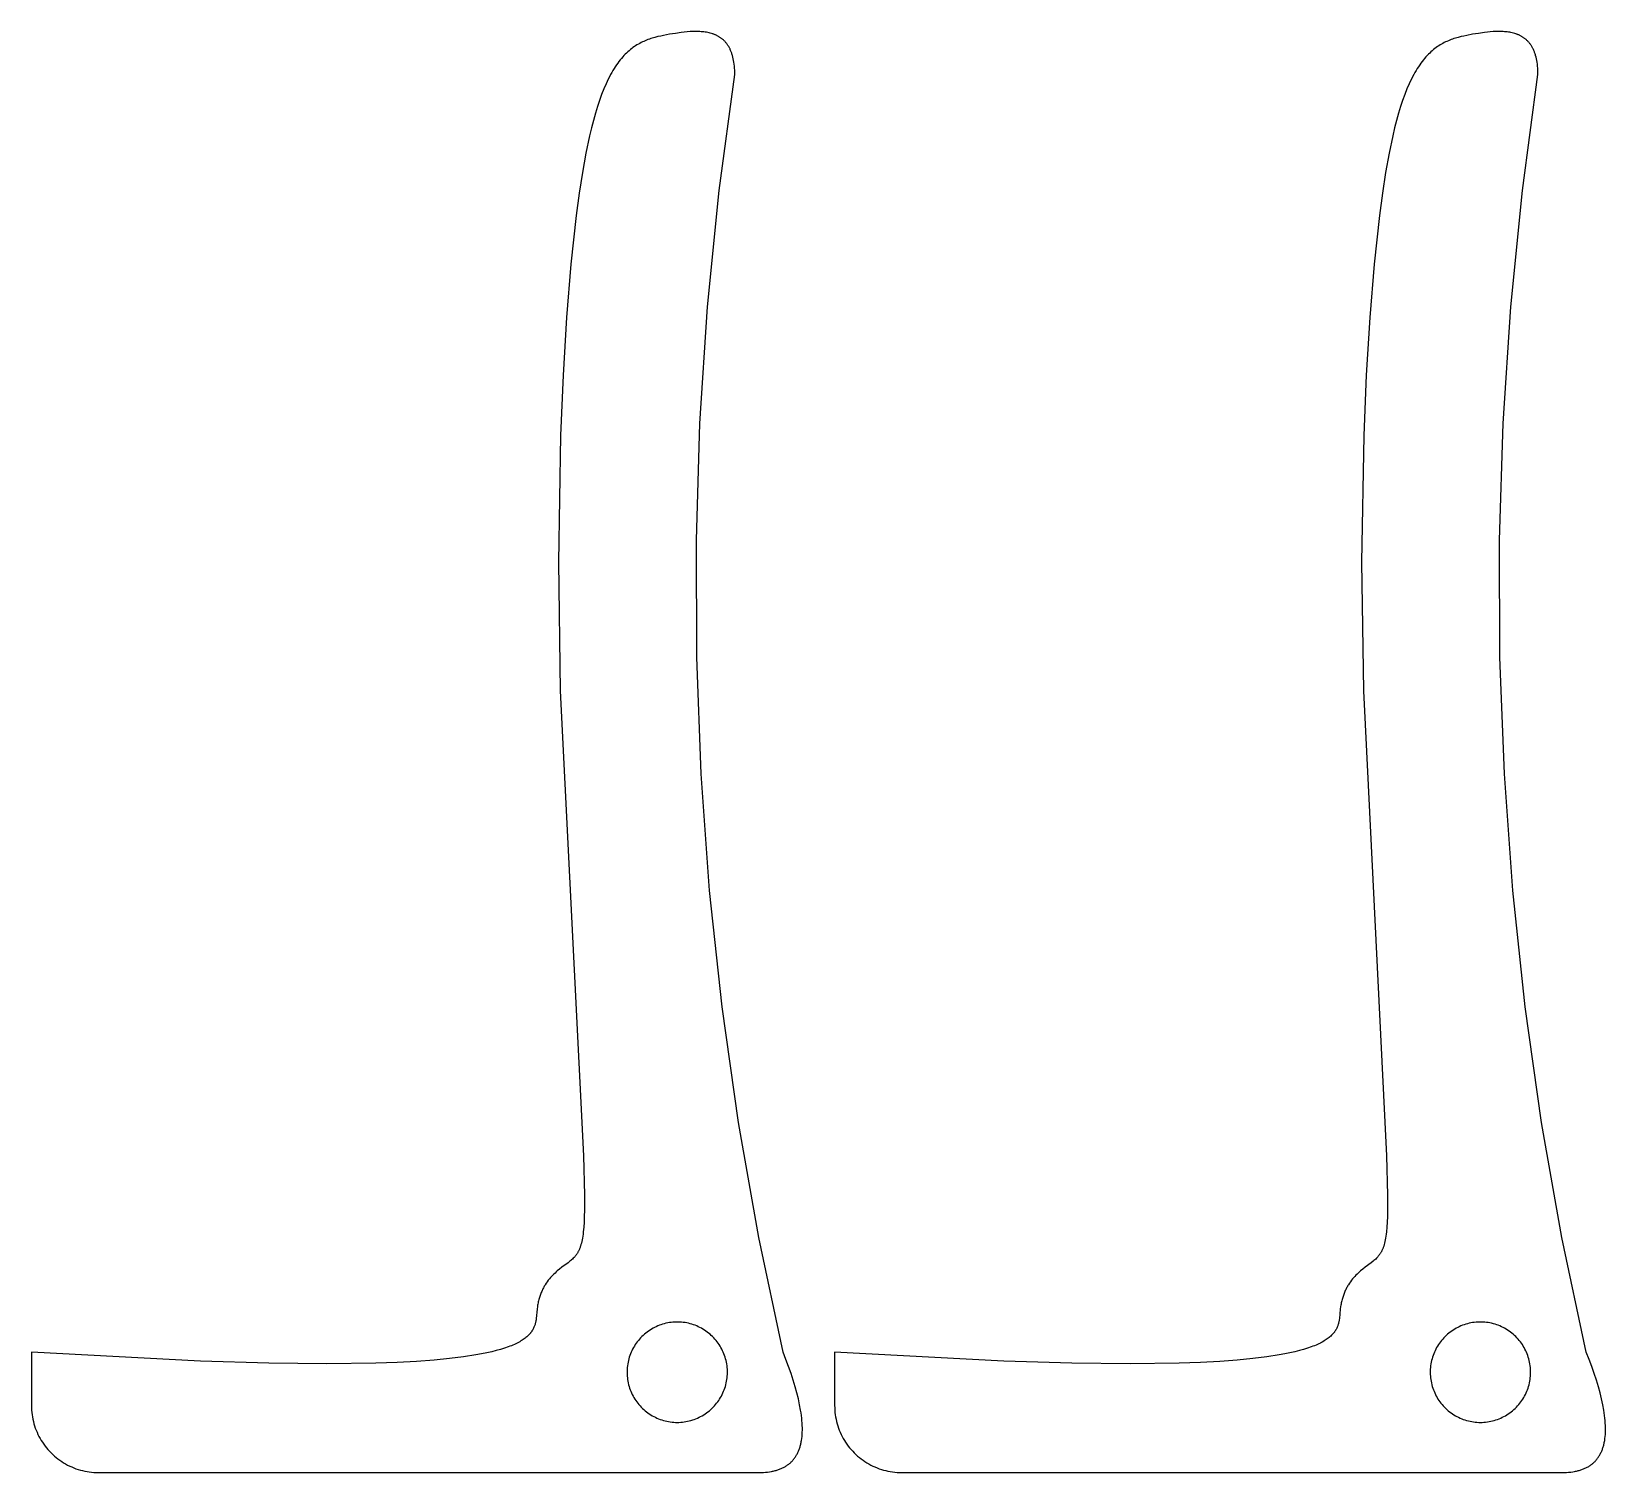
# Model space of a CAD drawing. Header units: millimetres. Extents: x -103 to 223, y -22 to 242.
# Drawn here: x -103.06 to -56.03, y -11.32 to 31.76 of the extents above; entities that cross this region are included whole.
import ezdxf

# ---------------------------------------------------------------- set-up
doc = ezdxf.new("R2010")
doc.units = ezdxf.units.MM
doc.layers.add('Capa 01', color=1, linetype='Continuous', true_color=0xff0000)

msp = doc.modelspace()

# ---------------------------------------------------------------- linework, layer by layer
at = {"layer": 'Capa 01'}
for p, q in [((-84.639, 31.52), (-84.681, 31.504)), ((-84.597, 31.535), (-84.639, 31.52)), ((-84.556, 31.549), (-84.597, 31.535)), ((-84.513, 31.562), (-84.556, 31.549)), ((-84.429, 31.587), (-84.513, 31.562)), ((-84.343, 31.609), (-84.429, 31.587)), ((-84.257, 31.628), (-84.343, 31.609)), ((-84.171, 31.646), (-84.257, 31.628)), ((-83.996, 31.679), (-84.171, 31.646)), ((-83.82, 31.708), (-83.996, 31.679)), ((-83.643, 31.733), (-83.82, 31.708)), ((-83.556, 31.744), (-83.643, 31.733)), ((-83.468, 31.752), (-83.556, 31.744)), ((-83.382, 31.759), (-83.468, 31.752)), ((-83.296, 31.763), (-83.382, 31.759)), ((-83.211, 31.764), (-83.296, 31.763)), ((-83.17, 31.764), (-83.211, 31.764)), ((-83.128, 31.763), (-83.17, 31.764)), ((-83.087, 31.761), (-83.128, 31.763)), ((-83.047, 31.758), (-83.087, 31.761)), ((-83.006, 31.755), (-83.047, 31.758)), ((-82.967, 31.75), (-83.006, 31.755)), ((-82.928, 31.745), (-82.967, 31.75)), ((-82.889, 31.739), (-82.928, 31.745)), ((-82.851, 31.732), (-82.889, 31.739)), ((-82.813, 31.723), (-82.851, 31.732)), ((-82.776, 31.714), (-82.813, 31.723)), ((-82.74, 31.704), (-82.776, 31.714)), ((-82.704, 31.692), (-82.74, 31.704)), ((-82.686, 31.686), (-82.704, 31.692)), ((-82.669, 31.68), (-82.686, 31.686)), ((-82.651, 31.673), (-82.669, 31.68)), ((-82.634, 31.666), (-82.651, 31.673)), ((-82.617, 31.659), (-82.634, 31.666)), ((-82.6, 31.651), (-82.617, 31.659)), ((-82.584, 31.643), (-82.6, 31.651)), ((-82.567, 31.635), (-82.584, 31.643)), ((-82.551, 31.626), (-82.567, 31.635)), ((-82.535, 31.617), (-82.551, 31.626)), ((-82.519, 31.608), (-82.535, 31.617)), ((-82.504, 31.598), (-82.519, 31.608)), ((-82.488, 31.588), (-82.504, 31.598)), ((-82.473, 31.578), (-82.488, 31.588)), ((-82.458, 31.568), (-82.473, 31.578)), ((-82.443, 31.557), (-82.458, 31.568)), ((-82.429, 31.545), (-82.443, 31.557)), ((-82.414, 31.534), (-82.429, 31.545)), ((-82.4, 31.522), (-82.414, 31.534)), ((-82.386, 31.509), (-82.4, 31.522)), ((-60.639, 31.52), (-60.681, 31.504)), ((-60.597, 31.535), (-60.639, 31.52)), ((-60.556, 31.549), (-60.597, 31.535)), ((-60.513, 31.562), (-60.556, 31.549)), ((-60.429, 31.587), (-60.513, 31.562)), ((-60.343, 31.609), (-60.429, 31.587)), ((-60.257, 31.628), (-60.343, 31.609)), ((-60.171, 31.646), (-60.257, 31.628)), ((-59.996, 31.679), (-60.171, 31.646)), ((-59.82, 31.708), (-59.996, 31.679)), ((-59.643, 31.733), (-59.82, 31.708)), ((-59.556, 31.744), (-59.643, 31.733)), ((-59.468, 31.752), (-59.556, 31.744)), ((-59.382, 31.759), (-59.468, 31.752)), ((-59.296, 31.763), (-59.382, 31.759)), ((-59.211, 31.764), (-59.296, 31.763)), ((-59.17, 31.764), (-59.211, 31.764)), ((-59.128, 31.763), (-59.17, 31.764)), ((-59.087, 31.761), (-59.128, 31.763)), ((-59.047, 31.758), (-59.087, 31.761)), ((-59.006, 31.755), (-59.047, 31.758)), ((-58.967, 31.75), (-59.006, 31.755)), ((-58.928, 31.745), (-58.967, 31.75)), ((-58.889, 31.739), (-58.928, 31.745)), ((-58.851, 31.732), (-58.889, 31.739)), ((-58.813, 31.723), (-58.851, 31.732)), ((-58.776, 31.714), (-58.813, 31.723)), ((-58.74, 31.704), (-58.776, 31.714)), ((-58.704, 31.692), (-58.74, 31.704)), ((-58.686, 31.686), (-58.704, 31.692)), ((-58.669, 31.68), (-58.686, 31.686)), ((-58.651, 31.673), (-58.669, 31.68)), ((-58.634, 31.666), (-58.651, 31.673)), ((-58.617, 31.659), (-58.634, 31.666)), ((-58.6, 31.651), (-58.617, 31.659)), ((-58.584, 31.643), (-58.6, 31.651)), ((-58.567, 31.635), (-58.584, 31.643)), ((-58.551, 31.626), (-58.567, 31.635)), ((-58.535, 31.617), (-58.551, 31.626)), ((-58.519, 31.608), (-58.535, 31.617)), ((-58.504, 31.598), (-58.519, 31.608)), ((-58.488, 31.588), (-58.504, 31.598)), ((-58.473, 31.578), (-58.488, 31.588)), ((-58.458, 31.568), (-58.473, 31.578)), ((-58.443, 31.557), (-58.458, 31.568)), ((-58.429, 31.545), (-58.443, 31.557)), ((-58.414, 31.534), (-58.429, 31.545)), ((-58.4, 31.522), (-58.414, 31.534)), ((-58.386, 31.509), (-58.4, 31.522)), ((-85.319, 31.082), (-85.356, 31.042)), ((-85.28, 31.119), (-85.319, 31.082)), ((-85.242, 31.155), (-85.28, 31.119)), ((-85.203, 31.189), (-85.242, 31.155)), ((-85.164, 31.222), (-85.203, 31.189)), ((-85.125, 31.253), (-85.164, 31.222)), ((-85.086, 31.282), (-85.125, 31.253)), ((-85.046, 31.31), (-85.086, 31.282)), ((-85.007, 31.337), (-85.046, 31.31)), ((-84.967, 31.362), (-85.007, 31.337)), ((-84.926, 31.386), (-84.967, 31.362)), ((-84.886, 31.408), (-84.926, 31.386)), ((-84.845, 31.43), (-84.886, 31.408)), ((-84.804, 31.45), (-84.845, 31.43)), ((-84.763, 31.469), (-84.804, 31.45)), ((-84.722, 31.487), (-84.763, 31.469)), ((-84.681, 31.504), (-84.722, 31.487)), ((-82.373, 31.497), (-82.386, 31.509)), ((-82.359, 31.483), (-82.373, 31.497)), ((-82.346, 31.47), (-82.359, 31.483)), ((-82.333, 31.456), (-82.346, 31.47)), ((-82.32, 31.442), (-82.333, 31.456)), ((-82.308, 31.427), (-82.32, 31.442)), ((-82.296, 31.412), (-82.308, 31.427)), ((-82.284, 31.397), (-82.296, 31.412)), ((-82.272, 31.381), (-82.284, 31.397)), ((-82.26, 31.365), (-82.272, 31.381)), ((-82.249, 31.348), (-82.26, 31.365)), ((-82.238, 31.331), (-82.249, 31.348)), ((-82.227, 31.314), (-82.238, 31.331)), ((-82.217, 31.296), (-82.227, 31.314)), ((-82.207, 31.277), (-82.217, 31.296)), ((-82.197, 31.259), (-82.207, 31.277)), ((-82.187, 31.24), (-82.197, 31.259)), ((-82.178, 31.22), (-82.187, 31.24)), ((-82.169, 31.2), (-82.178, 31.22)), ((-82.16, 31.179), (-82.169, 31.2)), ((-82.152, 31.158), (-82.16, 31.179)), ((-82.143, 31.137), (-82.152, 31.158)), ((-82.136, 31.115), (-82.143, 31.137)), ((-82.128, 31.093), (-82.136, 31.115)), ((-82.121, 31.07), (-82.128, 31.093)), ((-82.114, 31.047), (-82.121, 31.07)), ((-82.101, 30.999), (-82.114, 31.047)), ((-61.319, 31.082), (-61.356, 31.042)), ((-61.28, 31.119), (-61.319, 31.082)), ((-61.242, 31.155), (-61.28, 31.119)), ((-61.203, 31.189), (-61.242, 31.155)), ((-61.164, 31.222), (-61.203, 31.189)), ((-61.125, 31.253), (-61.164, 31.222)), ((-61.086, 31.282), (-61.125, 31.253)), ((-61.046, 31.31), (-61.086, 31.282)), ((-61.007, 31.337), (-61.046, 31.31)), ((-60.967, 31.362), (-61.007, 31.337)), ((-60.926, 31.386), (-60.967, 31.362)), ((-60.886, 31.408), (-60.926, 31.386)), ((-60.845, 31.43), (-60.886, 31.408)), ((-60.804, 31.45), (-60.845, 31.43)), ((-60.763, 31.469), (-60.804, 31.45)), ((-60.722, 31.487), (-60.763, 31.469)), ((-60.681, 31.504), (-60.722, 31.487)), ((-58.373, 31.497), (-58.386, 31.509)), ((-58.359, 31.483), (-58.373, 31.497)), ((-58.346, 31.47), (-58.359, 31.483)), ((-58.333, 31.456), (-58.346, 31.47)), ((-58.32, 31.442), (-58.333, 31.456)), ((-58.308, 31.427), (-58.32, 31.442)), ((-58.296, 31.412), (-58.308, 31.427)), ((-58.284, 31.397), (-58.296, 31.412)), ((-58.272, 31.381), (-58.284, 31.397)), ((-58.26, 31.365), (-58.272, 31.381)), ((-58.249, 31.348), (-58.26, 31.365)), ((-58.238, 31.331), (-58.249, 31.348)), ((-58.227, 31.314), (-58.238, 31.331)), ((-58.217, 31.296), (-58.227, 31.314)), ((-58.207, 31.277), (-58.217, 31.296)), ((-58.197, 31.259), (-58.207, 31.277)), ((-58.187, 31.24), (-58.197, 31.259)), ((-58.178, 31.22), (-58.187, 31.24)), ((-58.169, 31.2), (-58.178, 31.22)), ((-58.16, 31.179), (-58.169, 31.2)), ((-58.152, 31.158), (-58.16, 31.179)), ((-58.143, 31.137), (-58.152, 31.158)), ((-58.136, 31.115), (-58.143, 31.137)), ((-58.128, 31.093), (-58.136, 31.115)), ((-58.121, 31.07), (-58.128, 31.093)), ((-58.114, 31.047), (-58.121, 31.07)), ((-58.101, 30.999), (-58.114, 31.047)), ((-85.686, 30.597), (-85.721, 30.537)), ((-85.65, 30.655), (-85.686, 30.597)), ((-85.615, 30.711), (-85.65, 30.655)), ((-85.578, 30.765), (-85.615, 30.711)), ((-85.542, 30.816), (-85.578, 30.765)), ((-85.506, 30.865), (-85.542, 30.816)), ((-85.469, 30.912), (-85.506, 30.865)), ((-85.432, 30.958), (-85.469, 30.912)), ((-85.394, 31.001), (-85.432, 30.958)), ((-85.356, 31.042), (-85.394, 31.001)), ((-82.089, 30.949), (-82.101, 30.999)), ((-82.079, 30.897), (-82.089, 30.949)), ((-82.069, 30.843), (-82.079, 30.897)), ((-82.062, 30.788), (-82.069, 30.843)), ((-82.055, 30.73), (-82.062, 30.788)), ((-82.05, 30.67), (-82.055, 30.73)), ((-82.046, 30.608), (-82.05, 30.67)), ((-82.044, 30.543), (-82.046, 30.608)), ((-61.686, 30.597), (-61.721, 30.537)), ((-61.65, 30.655), (-61.686, 30.597)), ((-61.615, 30.711), (-61.65, 30.655)), ((-61.578, 30.765), (-61.615, 30.711)), ((-61.542, 30.816), (-61.578, 30.765)), ((-61.506, 30.865), (-61.542, 30.816)), ((-61.469, 30.912), (-61.506, 30.865)), ((-61.432, 30.958), (-61.469, 30.912)), ((-61.394, 31.001), (-61.432, 30.958)), ((-61.356, 31.042), (-61.394, 31.001)), ((-58.089, 30.949), (-58.101, 30.999)), ((-58.079, 30.897), (-58.089, 30.949)), ((-58.069, 30.843), (-58.079, 30.897)), ((-58.062, 30.788), (-58.069, 30.843)), ((-58.055, 30.73), (-58.062, 30.788)), ((-58.05, 30.67), (-58.055, 30.73)), ((-58.046, 30.608), (-58.05, 30.67)), ((-58.044, 30.543), (-58.046, 30.608)), ((-85.892, 30.199), (-85.959, 30.045)), ((-85.859, 30.271), (-85.892, 30.199)), ((-85.825, 30.341), (-85.859, 30.271)), ((-85.79, 30.409), (-85.825, 30.341)), ((-85.756, 30.474), (-85.79, 30.409)), ((-85.721, 30.537), (-85.756, 30.474)), ((-82.509, 27.013), (-82.044, 30.477)), ((-82.044, 30.477), (-82.044, 30.543)), ((-61.892, 30.199), (-61.959, 30.045)), ((-61.859, 30.271), (-61.892, 30.199)), ((-61.825, 30.341), (-61.859, 30.271)), ((-61.79, 30.409), (-61.825, 30.341)), ((-61.756, 30.474), (-61.79, 30.409)), ((-61.721, 30.537), (-61.756, 30.474)), ((-58.509, 27.013), (-58.044, 30.477)), ((-58.044, 30.477), (-58.044, 30.543)), ((-86.088, 29.705), (-86.15, 29.517)), ((-86.024, 29.881), (-86.088, 29.705)), ((-85.959, 30.045), (-86.024, 29.881)), ((-62.088, 29.705), (-62.15, 29.517)), ((-62.024, 29.881), (-62.088, 29.705)), ((-61.959, 30.045), (-62.024, 29.881)), ((-86.211, 29.318), (-86.27, 29.105)), ((-86.15, 29.517), (-86.211, 29.318)), ((-62.211, 29.318), (-62.27, 29.105)), ((-62.15, 29.517), (-62.211, 29.318)), ((-86.328, 28.88), (-86.385, 28.641)), ((-86.27, 29.105), (-86.328, 28.88)), ((-62.328, 28.88), (-62.385, 28.641)), ((-62.27, 29.105), (-62.328, 28.88)), ((-86.385, 28.641), (-86.494, 28.122)), ((-62.385, 28.641), (-62.494, 28.122)), ((-86.494, 28.122), (-86.596, 27.551)), ((-62.494, 28.122), (-62.596, 27.551)), ((-86.596, 27.551), (-86.692, 26.931)), ((-62.596, 27.551), (-62.692, 26.931)), ((-86.692, 26.931), (-86.781, 26.265)), ((-82.856, 23.535), (-82.509, 27.013)), ((-62.692, 26.931), (-62.781, 26.265)), ((-58.856, 23.535), (-58.509, 27.013)), ((-86.781, 26.265), (-86.94, 24.809)), ((-62.781, 26.265), (-62.94, 24.809)), ((-86.94, 24.809), (-87.072, 23.209)), ((-62.94, 24.809), (-63.072, 23.209)), ((-83.084, 20.047), (-82.856, 23.535)), ((-59.084, 20.047), (-58.856, 23.535)), ((-87.072, 23.209), (-87.177, 21.492)), ((-63.072, 23.209), (-63.177, 21.492)), ((-87.177, 21.492), (-87.252, 19.682)), ((-63.177, 21.492), (-63.252, 19.682)), ((-83.192, 16.553), (-83.084, 20.047)), ((-59.192, 16.553), (-59.084, 20.047)), ((-87.252, 19.682), (-87.314, 15.894)), ((-63.252, 19.682), (-63.314, 15.894)), ((-83.18, 13.058), (-83.192, 16.553)), ((-59.18, 13.058), (-59.192, 16.553)), ((-87.314, 15.894), (-87.258, 12.048)), ((-63.314, 15.894), (-63.258, 12.048)), ((-83.048, 9.565), (-83.18, 13.058)), ((-59.048, 9.565), (-59.18, 13.058)), ((-87.258, 12.048), (-86.57, -1.853)), ((-63.258, 12.048), (-62.57, -1.853)), ((-82.797, 6.079), (-83.048, 9.565)), ((-58.797, 6.079), (-59.048, 9.565)), ((-82.426, 2.604), (-82.797, 6.079)), ((-58.426, 2.604), (-58.797, 6.079)), ((-81.936, -0.857), (-82.426, 2.604)), ((-57.936, -0.857), (-58.426, 2.604)), ((-81.328, -4.299), (-81.936, -0.857)), ((-57.328, -4.299), (-57.936, -0.857)), ((-86.57, -1.853), (-86.537, -3.032)), ((-62.57, -1.853), (-62.537, -3.032)), ((-86.537, -3.032), (-86.537, -3.474)), ((-62.537, -3.032), (-62.537, -3.474)), ((-86.542, -3.664), (-86.549, -3.836)), ((-86.537, -3.474), (-86.542, -3.664)), ((-62.542, -3.664), (-62.549, -3.836)), ((-62.537, -3.474), (-62.542, -3.664)), ((-86.58, -4.193), (-86.588, -4.253)), ((-86.572, -4.129), (-86.58, -4.193)), ((-86.559, -3.99), (-86.572, -4.129)), ((-86.549, -3.836), (-86.559, -3.99)), ((-62.58, -4.193), (-62.588, -4.253)), ((-62.572, -4.129), (-62.58, -4.193)), ((-62.559, -3.99), (-62.572, -4.129)), ((-62.549, -3.836), (-62.559, -3.99)), ((-86.713, -4.699), (-86.721, -4.715)), ((-86.705, -4.682), (-86.713, -4.699)), ((-86.697, -4.665), (-86.705, -4.682)), ((-86.689, -4.647), (-86.697, -4.665)), ((-86.682, -4.629), (-86.689, -4.647)), ((-86.674, -4.61), (-86.682, -4.629)), ((-86.667, -4.591), (-86.674, -4.61)), ((-86.66, -4.571), (-86.667, -4.591)), ((-86.654, -4.551), (-86.66, -4.571)), ((-86.641, -4.508), (-86.654, -4.551)), ((-86.629, -4.463), (-86.641, -4.508)), ((-86.618, -4.415), (-86.629, -4.463)), ((-86.607, -4.364), (-86.618, -4.415)), ((-86.597, -4.31), (-86.607, -4.364)), ((-86.588, -4.253), (-86.597, -4.31)), ((-80.602, -7.718), (-81.328, -4.299)), ((-62.713, -4.699), (-62.721, -4.715)), ((-62.705, -4.682), (-62.713, -4.699)), ((-62.697, -4.665), (-62.705, -4.682)), ((-62.689, -4.647), (-62.697, -4.665)), ((-62.682, -4.629), (-62.689, -4.647)), ((-62.674, -4.61), (-62.682, -4.629)), ((-62.667, -4.591), (-62.674, -4.61)), ((-62.66, -4.571), (-62.667, -4.591)), ((-62.654, -4.551), (-62.66, -4.571)), ((-62.641, -4.508), (-62.654, -4.551)), ((-62.629, -4.463), (-62.641, -4.508)), ((-62.618, -4.415), (-62.629, -4.463)), ((-62.607, -4.364), (-62.618, -4.415)), ((-62.597, -4.31), (-62.607, -4.364)), ((-62.588, -4.253), (-62.597, -4.31)), ((-56.602, -7.718), (-57.328, -4.299)), ((-87.025, -5.047), (-87.211, -5.186)), ((-86.97, -5.003), (-87.025, -5.047)), ((-86.944, -4.982), (-86.97, -5.003)), ((-86.919, -4.96), (-86.944, -4.982)), ((-86.894, -4.938), (-86.919, -4.96)), ((-86.871, -4.915), (-86.894, -4.938)), ((-86.848, -4.892), (-86.871, -4.915)), ((-86.837, -4.88), (-86.848, -4.892)), ((-86.826, -4.868), (-86.837, -4.88)), ((-86.816, -4.856), (-86.826, -4.868)), ((-86.805, -4.843), (-86.816, -4.856)), ((-86.795, -4.83), (-86.805, -4.843)), ((-86.785, -4.817), (-86.795, -4.83)), ((-86.775, -4.803), (-86.785, -4.817)), ((-86.766, -4.79), (-86.775, -4.803)), ((-86.756, -4.775), (-86.766, -4.79)), ((-86.747, -4.761), (-86.756, -4.775)), ((-86.738, -4.746), (-86.747, -4.761)), ((-86.73, -4.73), (-86.738, -4.746)), ((-86.721, -4.715), (-86.73, -4.73)), ((-63.025, -5.047), (-63.211, -5.186)), ((-62.97, -5.003), (-63.025, -5.047)), ((-62.944, -4.982), (-62.97, -5.003)), ((-62.919, -4.96), (-62.944, -4.982)), ((-62.894, -4.938), (-62.919, -4.96)), ((-62.871, -4.915), (-62.894, -4.938)), ((-62.848, -4.892), (-62.871, -4.915)), ((-62.837, -4.88), (-62.848, -4.892)), ((-62.826, -4.868), (-62.837, -4.88)), ((-62.816, -4.856), (-62.826, -4.868)), ((-62.805, -4.843), (-62.816, -4.856)), ((-62.795, -4.83), (-62.805, -4.843)), ((-62.785, -4.817), (-62.795, -4.83)), ((-62.775, -4.803), (-62.785, -4.817)), ((-62.766, -4.79), (-62.775, -4.803)), ((-62.756, -4.775), (-62.766, -4.79)), ((-62.747, -4.761), (-62.756, -4.775)), ((-62.738, -4.746), (-62.747, -4.761)), ((-62.73, -4.73), (-62.738, -4.746)), ((-62.721, -4.715), (-62.73, -4.73)), ((-87.647, -5.615), (-87.678, -5.659)), ((-87.616, -5.573), (-87.647, -5.615)), ((-87.584, -5.533), (-87.616, -5.573)), ((-87.551, -5.495), (-87.584, -5.533)), ((-87.517, -5.458), (-87.551, -5.495)), ((-87.484, -5.422), (-87.517, -5.458)), ((-87.45, -5.389), (-87.484, -5.422)), ((-87.415, -5.356), (-87.45, -5.389)), ((-87.381, -5.325), (-87.415, -5.356)), ((-87.347, -5.295), (-87.381, -5.325)), ((-87.278, -5.238), (-87.347, -5.295)), ((-87.211, -5.186), (-87.278, -5.238)), ((-63.647, -5.615), (-63.678, -5.659)), ((-63.616, -5.573), (-63.647, -5.615)), ((-63.584, -5.533), (-63.616, -5.573)), ((-63.551, -5.495), (-63.584, -5.533)), ((-63.517, -5.458), (-63.551, -5.495)), ((-63.484, -5.422), (-63.517, -5.458)), ((-63.45, -5.389), (-63.484, -5.422)), ((-63.415, -5.356), (-63.45, -5.389)), ((-63.381, -5.325), (-63.415, -5.356)), ((-63.347, -5.295), (-63.381, -5.325)), ((-63.278, -5.238), (-63.347, -5.295)), ((-63.211, -5.186), (-63.278, -5.238)), ((-87.88, -6.086), (-87.89, -6.118)), ((-87.87, -6.055), (-87.88, -6.086)), ((-87.86, -6.025), (-87.87, -6.055)), ((-87.849, -5.995), (-87.86, -6.025)), ((-87.838, -5.966), (-87.849, -5.995)), ((-87.827, -5.937), (-87.838, -5.966)), ((-87.815, -5.909), (-87.827, -5.937)), ((-87.802, -5.882), (-87.815, -5.909)), ((-87.79, -5.855), (-87.802, -5.882)), ((-87.777, -5.829), (-87.79, -5.855)), ((-87.764, -5.803), (-87.777, -5.829)), ((-87.75, -5.778), (-87.764, -5.803)), ((-87.736, -5.753), (-87.75, -5.778)), ((-87.722, -5.729), (-87.736, -5.753)), ((-87.707, -5.705), (-87.722, -5.729)), ((-87.678, -5.659), (-87.707, -5.705)), ((-63.88, -6.086), (-63.89, -6.118)), ((-63.87, -6.055), (-63.88, -6.086)), ((-63.86, -6.025), (-63.87, -6.055)), ((-63.849, -5.995), (-63.86, -6.025)), ((-63.838, -5.966), (-63.849, -5.995)), ((-63.827, -5.937), (-63.838, -5.966)), ((-63.815, -5.909), (-63.827, -5.937)), ((-63.802, -5.882), (-63.815, -5.909)), ((-63.79, -5.855), (-63.802, -5.882)), ((-63.777, -5.829), (-63.79, -5.855)), ((-63.764, -5.803), (-63.777, -5.829)), ((-63.75, -5.778), (-63.764, -5.803)), ((-63.736, -5.753), (-63.75, -5.778)), ((-63.722, -5.729), (-63.736, -5.753)), ((-63.707, -5.705), (-63.722, -5.729)), ((-63.678, -5.659), (-63.707, -5.705)), ((-87.953, -6.433), (-87.978, -6.718)), ((-87.942, -6.358), (-87.953, -6.433)), ((-87.936, -6.322), (-87.942, -6.358)), ((-87.93, -6.286), (-87.936, -6.322)), ((-87.923, -6.251), (-87.93, -6.286)), ((-87.915, -6.217), (-87.923, -6.251)), ((-87.907, -6.183), (-87.915, -6.217)), ((-87.899, -6.15), (-87.907, -6.183)), ((-87.89, -6.118), (-87.899, -6.15)), ((-63.953, -6.433), (-63.978, -6.718)), ((-63.942, -6.358), (-63.953, -6.433)), ((-63.936, -6.322), (-63.942, -6.358)), ((-63.93, -6.286), (-63.936, -6.322)), ((-63.923, -6.251), (-63.93, -6.286)), ((-63.915, -6.217), (-63.923, -6.251)), ((-63.907, -6.183), (-63.915, -6.217)), ((-63.899, -6.15), (-63.907, -6.183)), ((-63.89, -6.118), (-63.899, -6.15)), ((-88.078, -7.045), (-88.084, -7.056)), ((-88.066, -7.023), (-88.078, -7.045)), ((-88.055, -7.001), (-88.066, -7.023)), ((-88.045, -6.979), (-88.055, -7.001)), ((-88.036, -6.957), (-88.045, -6.979)), ((-88.027, -6.935), (-88.036, -6.957)), ((-88.02, -6.913), (-88.027, -6.935)), ((-88.013, -6.891), (-88.02, -6.913)), ((-88.007, -6.869), (-88.013, -6.891)), ((-88.001, -6.847), (-88.007, -6.869)), ((-87.996, -6.825), (-88.001, -6.847)), ((-87.992, -6.804), (-87.996, -6.825)), ((-87.988, -6.782), (-87.992, -6.804)), ((-87.984, -6.76), (-87.988, -6.782)), ((-87.978, -6.718), (-87.984, -6.76)), ((-84.533, -7.034), (-84.577, -7.061)), ((-84.488, -7.008), (-84.533, -7.034)), ((-84.442, -6.983), (-84.488, -7.008)), ((-84.395, -6.961), (-84.442, -6.983)), ((-84.347, -6.94), (-84.395, -6.961)), ((-84.299, -6.92), (-84.347, -6.94)), ((-84.25, -6.902), (-84.299, -6.92)), ((-84.2, -6.886), (-84.25, -6.902)), ((-84.15, -6.872), (-84.2, -6.886)), ((-84.1, -6.86), (-84.15, -6.872)), ((-84.049, -6.849), (-84.1, -6.86)), ((-83.998, -6.84), (-84.049, -6.849)), ((-83.946, -6.833), (-83.998, -6.84)), ((-83.894, -6.827), (-83.946, -6.833)), ((-83.842, -6.824), (-83.894, -6.827)), ((-83.79, -6.822), (-83.842, -6.824)), ((-83.738, -6.822), (-83.79, -6.822)), ((-83.686, -6.824), (-83.738, -6.822)), ((-83.634, -6.827), (-83.686, -6.824)), ((-83.582, -6.833), (-83.634, -6.827)), ((-83.531, -6.84), (-83.582, -6.833)), ((-83.48, -6.849), (-83.531, -6.84)), ((-83.429, -6.86), (-83.48, -6.849)), ((-83.378, -6.872), (-83.429, -6.86)), ((-83.328, -6.886), (-83.378, -6.872)), ((-83.278, -6.902), (-83.328, -6.886)), ((-83.229, -6.92), (-83.278, -6.902)), ((-83.181, -6.94), (-83.229, -6.92)), ((-83.134, -6.961), (-83.181, -6.94)), ((-83.087, -6.983), (-83.134, -6.961)), ((-83.041, -7.008), (-83.087, -6.983)), ((-82.996, -7.034), (-83.041, -7.008)), ((-82.951, -7.061), (-82.996, -7.034)), ((-64.078, -7.045), (-64.084, -7.056)), ((-64.066, -7.023), (-64.078, -7.045)), ((-64.055, -7.001), (-64.066, -7.023)), ((-64.045, -6.979), (-64.055, -7.001)), ((-64.036, -6.957), (-64.045, -6.979)), ((-64.027, -6.935), (-64.036, -6.957)), ((-64.02, -6.913), (-64.027, -6.935)), ((-64.013, -6.891), (-64.02, -6.913)), ((-64.007, -6.869), (-64.013, -6.891)), ((-64.001, -6.847), (-64.007, -6.869)), ((-63.996, -6.825), (-64.001, -6.847)), ((-63.992, -6.804), (-63.996, -6.825)), ((-63.988, -6.782), (-63.992, -6.804)), ((-63.984, -6.76), (-63.988, -6.782)), ((-63.978, -6.718), (-63.984, -6.76)), ((-60.533, -7.034), (-60.577, -7.061)), ((-60.488, -7.008), (-60.533, -7.034)), ((-60.442, -6.983), (-60.488, -7.008)), ((-60.395, -6.961), (-60.442, -6.983)), ((-60.347, -6.94), (-60.395, -6.961)), ((-60.299, -6.92), (-60.347, -6.94)), ((-60.25, -6.902), (-60.299, -6.92)), ((-60.2, -6.886), (-60.25, -6.902)), ((-60.15, -6.872), (-60.2, -6.886)), ((-60.1, -6.86), (-60.15, -6.872)), ((-60.049, -6.849), (-60.1, -6.86)), ((-59.998, -6.84), (-60.049, -6.849)), ((-59.946, -6.833), (-59.998, -6.84)), ((-59.894, -6.827), (-59.946, -6.833)), ((-59.842, -6.824), (-59.894, -6.827)), ((-59.79, -6.822), (-59.842, -6.824)), ((-59.738, -6.822), (-59.79, -6.822)), ((-59.686, -6.824), (-59.738, -6.822)), ((-59.634, -6.827), (-59.686, -6.824)), ((-59.582, -6.833), (-59.634, -6.827)), ((-59.531, -6.84), (-59.582, -6.833)), ((-59.48, -6.849), (-59.531, -6.84)), ((-59.429, -6.86), (-59.48, -6.849)), ((-59.378, -6.872), (-59.429, -6.86)), ((-59.328, -6.886), (-59.378, -6.872)), ((-59.278, -6.902), (-59.328, -6.886)), ((-59.229, -6.92), (-59.278, -6.902)), ((-59.181, -6.94), (-59.229, -6.92)), ((-59.134, -6.961), (-59.181, -6.94)), ((-59.087, -6.983), (-59.134, -6.961)), ((-59.041, -7.008), (-59.087, -6.983)), ((-58.996, -7.034), (-59.041, -7.008)), ((-58.951, -7.061), (-58.996, -7.034)), ((-88.675, -7.509), (-88.721, -7.529)), ((-88.63, -7.49), (-88.675, -7.509)), ((-88.588, -7.47), (-88.63, -7.49)), ((-88.547, -7.45), (-88.588, -7.47)), ((-88.508, -7.429), (-88.547, -7.45)), ((-88.471, -7.409), (-88.508, -7.429)), ((-88.436, -7.388), (-88.471, -7.409)), ((-88.402, -7.368), (-88.436, -7.388)), ((-88.371, -7.347), (-88.402, -7.368)), ((-88.34, -7.326), (-88.371, -7.347)), ((-88.312, -7.305), (-88.34, -7.326)), ((-88.285, -7.284), (-88.312, -7.305)), ((-88.259, -7.262), (-88.285, -7.284)), ((-88.235, -7.241), (-88.259, -7.262)), ((-88.213, -7.219), (-88.235, -7.241)), ((-88.192, -7.198), (-88.213, -7.219)), ((-88.172, -7.176), (-88.192, -7.198)), ((-88.153, -7.154), (-88.172, -7.176)), ((-88.144, -7.143), (-88.153, -7.154)), ((-88.136, -7.132), (-88.144, -7.143)), ((-88.127, -7.121), (-88.136, -7.132)), ((-88.12, -7.11), (-88.127, -7.121)), ((-88.112, -7.1), (-88.12, -7.11)), ((-88.104, -7.089), (-88.112, -7.1)), ((-88.097, -7.078), (-88.104, -7.089)), ((-88.091, -7.067), (-88.097, -7.078)), ((-88.084, -7.056), (-88.091, -7.067)), ((-85.018, -7.498), (-85.046, -7.542)), ((-84.988, -7.455), (-85.018, -7.498)), ((-84.958, -7.413), (-84.988, -7.455)), ((-84.925, -7.372), (-84.958, -7.413)), ((-84.892, -7.332), (-84.925, -7.372)), ((-84.857, -7.294), (-84.892, -7.332)), ((-84.82, -7.256), (-84.857, -7.294)), ((-84.783, -7.22), (-84.82, -7.256)), ((-84.744, -7.186), (-84.783, -7.22)), ((-84.704, -7.152), (-84.744, -7.186)), ((-84.663, -7.12), (-84.704, -7.152)), ((-84.62, -7.09), (-84.663, -7.12)), ((-84.577, -7.061), (-84.62, -7.09)), ((-82.908, -7.09), (-82.951, -7.061)), ((-82.866, -7.12), (-82.908, -7.09)), ((-82.825, -7.152), (-82.866, -7.12)), ((-82.785, -7.186), (-82.825, -7.152)), ((-82.746, -7.22), (-82.785, -7.186)), ((-82.708, -7.256), (-82.746, -7.22)), ((-82.672, -7.294), (-82.708, -7.256)), ((-82.637, -7.332), (-82.672, -7.294)), ((-82.603, -7.372), (-82.637, -7.332)), ((-82.571, -7.413), (-82.603, -7.372)), ((-82.54, -7.455), (-82.571, -7.413)), ((-82.511, -7.498), (-82.54, -7.455)), ((-82.483, -7.542), (-82.511, -7.498)), ((-64.675, -7.509), (-64.721, -7.529)), ((-64.63, -7.49), (-64.675, -7.509)), ((-64.588, -7.47), (-64.63, -7.49)), ((-64.547, -7.45), (-64.588, -7.47)), ((-64.508, -7.429), (-64.547, -7.45)), ((-64.471, -7.409), (-64.508, -7.429)), ((-64.436, -7.388), (-64.471, -7.409)), ((-64.402, -7.368), (-64.436, -7.388)), ((-64.371, -7.347), (-64.402, -7.368)), ((-64.34, -7.326), (-64.371, -7.347)), ((-64.312, -7.305), (-64.34, -7.326)), ((-64.285, -7.284), (-64.312, -7.305)), ((-64.259, -7.262), (-64.285, -7.284)), ((-64.235, -7.241), (-64.259, -7.262)), ((-64.213, -7.219), (-64.235, -7.241)), ((-64.192, -7.198), (-64.213, -7.219)), ((-64.172, -7.176), (-64.192, -7.198)), ((-64.153, -7.154), (-64.172, -7.176)), ((-64.144, -7.143), (-64.153, -7.154)), ((-64.136, -7.132), (-64.144, -7.143)), ((-64.127, -7.121), (-64.136, -7.132)), ((-64.12, -7.11), (-64.127, -7.121)), ((-64.112, -7.1), (-64.12, -7.11)), ((-64.104, -7.089), (-64.112, -7.1)), ((-64.097, -7.078), (-64.104, -7.089)), ((-64.091, -7.067), (-64.097, -7.078)), ((-64.084, -7.056), (-64.091, -7.067)), ((-61.018, -7.498), (-61.046, -7.542)), ((-60.988, -7.455), (-61.018, -7.498)), ((-60.958, -7.413), (-60.988, -7.455)), ((-60.925, -7.372), (-60.958, -7.413)), ((-60.892, -7.332), (-60.925, -7.372)), ((-60.857, -7.294), (-60.892, -7.332)), ((-60.82, -7.256), (-60.857, -7.294)), ((-60.783, -7.22), (-60.82, -7.256)), ((-60.744, -7.186), (-60.783, -7.22)), ((-60.704, -7.152), (-60.744, -7.186)), ((-60.663, -7.12), (-60.704, -7.152)), ((-60.62, -7.09), (-60.663, -7.12)), ((-60.577, -7.061), (-60.62, -7.09)), ((-58.908, -7.09), (-58.951, -7.061)), ((-58.866, -7.12), (-58.908, -7.09)), ((-58.825, -7.152), (-58.866, -7.12)), ((-58.785, -7.186), (-58.825, -7.152)), ((-58.746, -7.22), (-58.785, -7.186)), ((-58.708, -7.256), (-58.746, -7.22)), ((-58.672, -7.294), (-58.708, -7.256)), ((-58.637, -7.332), (-58.672, -7.294)), ((-58.603, -7.372), (-58.637, -7.332)), ((-58.571, -7.413), (-58.603, -7.372)), ((-58.54, -7.455), (-58.571, -7.413)), ((-58.511, -7.498), (-58.54, -7.455)), ((-58.483, -7.542), (-58.511, -7.498)), ((-98.005, -7.988), (-103.06, -7.718)), ((-103.06, -7.718), (-103.06, -9.322)), ((-95.97, -8.051), (-98.005, -7.988)), ((-91.032, -7.961), (-91.553, -7.999)), ((-90.565, -7.916), (-91.032, -7.961)), ((-90.148, -7.865), (-90.565, -7.916)), ((-89.779, -7.807), (-90.148, -7.865)), ((-89.611, -7.777), (-89.779, -7.807)), ((-89.455, -7.744), (-89.611, -7.777)), ((-89.309, -7.711), (-89.455, -7.744)), ((-89.172, -7.677), (-89.309, -7.711)), ((-89.046, -7.641), (-89.172, -7.677)), ((-88.929, -7.605), (-89.046, -7.641)), ((-88.821, -7.567), (-88.929, -7.605)), ((-88.77, -7.548), (-88.821, -7.567)), ((-88.721, -7.529), (-88.77, -7.548)), ((-85.223, -7.973), (-85.234, -8.024)), ((-85.21, -7.923), (-85.223, -7.973)), ((-85.196, -7.873), (-85.21, -7.923)), ((-85.179, -7.824), (-85.196, -7.873)), ((-85.161, -7.775), (-85.179, -7.824)), ((-85.141, -7.727), (-85.161, -7.775)), ((-85.12, -7.679), (-85.141, -7.727)), ((-85.097, -7.633), (-85.12, -7.679)), ((-85.072, -7.587), (-85.097, -7.633)), ((-85.046, -7.542), (-85.072, -7.587)), ((-82.457, -7.587), (-82.483, -7.542)), ((-82.432, -7.633), (-82.457, -7.587)), ((-82.409, -7.679), (-82.432, -7.633)), ((-82.387, -7.727), (-82.409, -7.679)), ((-82.367, -7.775), (-82.387, -7.727)), ((-82.349, -7.824), (-82.367, -7.775)), ((-82.333, -7.873), (-82.349, -7.824)), ((-82.318, -7.923), (-82.333, -7.873)), ((-82.305, -7.973), (-82.318, -7.923)), ((-82.294, -8.024), (-82.305, -7.973)), ((-80.516, -7.94), (-80.602, -7.718)), ((-80.436, -8.155), (-80.516, -7.94)), ((-74.005, -7.988), (-79.06, -7.718)), ((-79.06, -7.718), (-79.06, -9.322)), ((-71.97, -8.051), (-74.005, -7.988)), ((-67.032, -7.961), (-67.553, -7.999)), ((-66.565, -7.916), (-67.032, -7.961)), ((-66.148, -7.865), (-66.565, -7.916)), ((-65.779, -7.807), (-66.148, -7.865)), ((-65.611, -7.777), (-65.779, -7.807)), ((-65.455, -7.744), (-65.611, -7.777)), ((-65.309, -7.711), (-65.455, -7.744)), ((-65.172, -7.677), (-65.309, -7.711)), ((-65.046, -7.641), (-65.172, -7.677)), ((-64.929, -7.605), (-65.046, -7.641)), ((-64.821, -7.567), (-64.929, -7.605)), ((-64.77, -7.548), (-64.821, -7.567)), ((-64.721, -7.529), (-64.77, -7.548)), ((-61.223, -7.973), (-61.234, -8.024)), ((-61.21, -7.923), (-61.223, -7.973)), ((-61.196, -7.873), (-61.21, -7.923)), ((-61.179, -7.824), (-61.196, -7.873)), ((-61.161, -7.775), (-61.179, -7.824)), ((-61.141, -7.727), (-61.161, -7.775)), ((-61.12, -7.679), (-61.141, -7.727)), ((-61.097, -7.633), (-61.12, -7.679)), ((-61.072, -7.587), (-61.097, -7.633)), ((-61.046, -7.542), (-61.072, -7.587)), ((-58.457, -7.587), (-58.483, -7.542)), ((-58.432, -7.633), (-58.457, -7.587)), ((-58.409, -7.679), (-58.432, -7.633)), ((-58.387, -7.727), (-58.409, -7.679)), ((-58.367, -7.775), (-58.387, -7.727)), ((-58.349, -7.824), (-58.367, -7.775)), ((-58.333, -7.873), (-58.349, -7.824)), ((-58.318, -7.923), (-58.333, -7.873)), ((-58.305, -7.973), (-58.318, -7.923)), ((-58.294, -8.024), (-58.305, -7.973)), ((-56.516, -7.94), (-56.602, -7.718)), ((-56.436, -8.155), (-56.516, -7.94)), ((-94.232, -8.071), (-95.97, -8.051)), ((-92.768, -8.052), (-94.232, -8.071)), ((-92.131, -8.03), (-92.768, -8.052)), ((-91.553, -7.999), (-92.131, -8.03)), ((-85.261, -8.231), (-85.264, -8.283)), ((-85.264, -8.283), (-85.264, -8.335)), ((-85.264, -8.335), (-85.263, -8.387)), ((-85.263, -8.387), (-85.26, -8.439)), ((-85.257, -8.179), (-85.261, -8.231)), ((-85.26, -8.439), (-85.255, -8.49)), ((-85.252, -8.127), (-85.257, -8.179)), ((-85.244, -8.075), (-85.252, -8.127)), ((-85.234, -8.024), (-85.244, -8.075)), ((-82.285, -8.075), (-82.294, -8.024)), ((-82.277, -8.127), (-82.285, -8.075)), ((-82.271, -8.179), (-82.277, -8.127)), ((-82.274, -8.49), (-82.269, -8.439)), ((-82.267, -8.231), (-82.271, -8.179)), ((-82.269, -8.439), (-82.266, -8.387)), ((-82.265, -8.283), (-82.267, -8.231)), ((-82.266, -8.387), (-82.264, -8.335)), ((-82.264, -8.335), (-82.265, -8.283)), ((-80.364, -8.362), (-80.436, -8.155)), ((-80.298, -8.563), (-80.364, -8.362)), ((-70.232, -8.071), (-71.97, -8.051)), ((-68.768, -8.052), (-70.232, -8.071)), ((-68.131, -8.03), (-68.768, -8.052)), ((-67.553, -7.999), (-68.131, -8.03)), ((-61.261, -8.231), (-61.264, -8.283)), ((-61.264, -8.283), (-61.264, -8.335)), ((-61.264, -8.335), (-61.263, -8.387)), ((-61.263, -8.387), (-61.26, -8.439)), ((-61.257, -8.179), (-61.261, -8.231)), ((-61.26, -8.439), (-61.255, -8.49)), ((-61.252, -8.127), (-61.257, -8.179)), ((-61.244, -8.075), (-61.252, -8.127)), ((-61.234, -8.024), (-61.244, -8.075)), ((-58.285, -8.075), (-58.294, -8.024)), ((-58.277, -8.127), (-58.285, -8.075)), ((-58.271, -8.179), (-58.277, -8.127)), ((-58.274, -8.49), (-58.269, -8.439)), ((-58.267, -8.231), (-58.271, -8.179)), ((-58.269, -8.439), (-58.266, -8.387)), ((-58.265, -8.283), (-58.267, -8.231)), ((-58.266, -8.387), (-58.264, -8.335)), ((-58.264, -8.335), (-58.265, -8.283)), ((-56.364, -8.362), (-56.436, -8.155)), ((-56.298, -8.563), (-56.364, -8.362)), ((-85.255, -8.49), (-85.248, -8.542)), ((-85.248, -8.542), (-85.239, -8.593)), ((-85.239, -8.593), (-85.229, -8.644)), ((-85.229, -8.644), (-85.217, -8.695)), ((-85.217, -8.695), (-85.203, -8.745)), ((-85.203, -8.745), (-85.188, -8.795)), ((-85.188, -8.795), (-85.17, -8.844)), ((-85.17, -8.844), (-85.151, -8.893)), ((-85.151, -8.893), (-85.131, -8.94)), ((-82.398, -8.94), (-82.377, -8.893)), ((-82.377, -8.893), (-82.358, -8.844)), ((-82.358, -8.844), (-82.341, -8.795)), ((-82.341, -8.795), (-82.325, -8.745)), ((-82.325, -8.745), (-82.311, -8.695)), ((-82.311, -8.695), (-82.299, -8.644)), ((-82.299, -8.644), (-82.289, -8.593)), ((-82.289, -8.593), (-82.281, -8.542)), ((-82.281, -8.542), (-82.274, -8.49)), ((-80.24, -8.756), (-80.298, -8.563)), ((-80.188, -8.943), (-80.24, -8.756)), ((-61.255, -8.49), (-61.248, -8.542)), ((-61.248, -8.542), (-61.239, -8.593)), ((-61.239, -8.593), (-61.229, -8.644)), ((-61.229, -8.644), (-61.217, -8.695)), ((-61.217, -8.695), (-61.203, -8.745)), ((-61.203, -8.745), (-61.188, -8.795)), ((-61.188, -8.795), (-61.17, -8.844)), ((-61.17, -8.844), (-61.151, -8.893)), ((-61.151, -8.893), (-61.131, -8.94)), ((-58.398, -8.94), (-58.377, -8.893)), ((-58.377, -8.893), (-58.358, -8.844)), ((-58.358, -8.844), (-58.341, -8.795)), ((-58.341, -8.795), (-58.325, -8.745)), ((-58.325, -8.745), (-58.311, -8.695)), ((-58.311, -8.695), (-58.299, -8.644)), ((-58.299, -8.644), (-58.289, -8.593)), ((-58.289, -8.593), (-58.281, -8.542)), ((-58.281, -8.542), (-58.274, -8.49)), ((-56.24, -8.756), (-56.298, -8.563)), ((-56.188, -8.943), (-56.24, -8.756)), ((-103.06, -9.322), (-103.059, -9.39)), ((-103.059, -9.39), (-103.055, -9.458)), ((-85.131, -8.94), (-85.108, -8.987)), ((-85.108, -8.987), (-85.084, -9.034)), ((-85.084, -9.034), (-85.059, -9.079)), ((-85.059, -9.079), (-85.032, -9.124)), ((-85.032, -9.124), (-85.003, -9.167)), ((-85.003, -9.167), (-84.973, -9.21)), ((-84.973, -9.21), (-84.942, -9.251)), ((-84.942, -9.251), (-84.909, -9.291)), ((-84.909, -9.291), (-84.874, -9.33)), ((-84.874, -9.33), (-84.839, -9.368)), ((-84.839, -9.368), (-84.802, -9.405)), ((-84.802, -9.405), (-84.763, -9.44)), ((-82.765, -9.44), (-82.727, -9.405)), ((-82.727, -9.405), (-82.69, -9.368)), ((-82.69, -9.368), (-82.654, -9.33)), ((-82.654, -9.33), (-82.62, -9.291)), ((-82.62, -9.291), (-82.587, -9.251)), ((-82.587, -9.251), (-82.555, -9.21)), ((-82.555, -9.21), (-82.525, -9.167)), ((-82.525, -9.167), (-82.497, -9.124)), ((-82.497, -9.124), (-82.47, -9.079)), ((-82.47, -9.079), (-82.444, -9.034)), ((-82.444, -9.034), (-82.42, -8.987)), ((-82.42, -8.987), (-82.398, -8.94)), ((-80.144, -9.122), (-80.188, -8.943)), ((-80.107, -9.295), (-80.144, -9.122)), ((-80.077, -9.46), (-80.107, -9.295)), ((-79.06, -9.322), (-79.059, -9.39)), ((-79.059, -9.39), (-79.055, -9.458)), ((-61.131, -8.94), (-61.108, -8.987)), ((-61.108, -8.987), (-61.084, -9.034)), ((-61.084, -9.034), (-61.059, -9.079)), ((-61.059, -9.079), (-61.032, -9.124)), ((-61.032, -9.124), (-61.003, -9.167)), ((-61.003, -9.167), (-60.973, -9.21)), ((-60.973, -9.21), (-60.942, -9.251)), ((-60.942, -9.251), (-60.909, -9.291)), ((-60.909, -9.291), (-60.874, -9.33)), ((-60.874, -9.33), (-60.839, -9.368)), ((-60.839, -9.368), (-60.802, -9.405)), ((-60.802, -9.405), (-60.763, -9.44)), ((-58.765, -9.44), (-58.727, -9.405)), ((-58.727, -9.405), (-58.69, -9.368)), ((-58.69, -9.368), (-58.654, -9.33)), ((-58.654, -9.33), (-58.62, -9.291)), ((-58.62, -9.291), (-58.587, -9.251)), ((-58.587, -9.251), (-58.555, -9.21)), ((-58.555, -9.21), (-58.525, -9.167)), ((-58.525, -9.167), (-58.497, -9.124)), ((-58.497, -9.124), (-58.47, -9.079)), ((-58.47, -9.079), (-58.444, -9.034)), ((-58.444, -9.034), (-58.42, -8.987)), ((-58.42, -8.987), (-58.398, -8.94)), ((-56.144, -9.122), (-56.188, -8.943)), ((-56.107, -9.295), (-56.144, -9.122)), ((-56.077, -9.46), (-56.107, -9.295)), ((-103.055, -9.458), (-103.05, -9.526)), ((-103.05, -9.526), (-103.041, -9.594)), ((-103.041, -9.594), (-103.031, -9.661)), ((-103.031, -9.661), (-103.018, -9.729)), ((-103.018, -9.729), (-103.003, -9.795)), ((-103.003, -9.795), (-102.986, -9.861)), ((-102.986, -9.861), (-102.966, -9.927)), ((-84.763, -9.44), (-84.724, -9.474)), ((-84.724, -9.474), (-84.683, -9.507)), ((-84.683, -9.507), (-84.642, -9.538)), ((-84.642, -9.538), (-84.599, -9.568)), ((-84.599, -9.568), (-84.555, -9.596)), ((-84.555, -9.596), (-84.51, -9.623)), ((-84.51, -9.623), (-84.465, -9.648)), ((-84.465, -9.648), (-84.418, -9.671)), ((-84.418, -9.671), (-84.371, -9.693)), ((-84.371, -9.693), (-84.323, -9.714)), ((-84.323, -9.714), (-84.275, -9.732)), ((-84.275, -9.732), (-84.225, -9.749)), ((-84.225, -9.749), (-84.175, -9.764)), ((-84.175, -9.764), (-84.125, -9.778)), ((-84.125, -9.778), (-84.074, -9.789)), ((-84.074, -9.789), (-84.023, -9.799)), ((-84.023, -9.799), (-83.972, -9.807)), ((-83.972, -9.807), (-83.92, -9.813)), ((-83.92, -9.813), (-83.868, -9.818)), ((-83.868, -9.818), (-83.816, -9.821)), ((-83.816, -9.821), (-83.764, -9.822)), ((-83.764, -9.822), (-83.712, -9.821)), ((-83.712, -9.821), (-83.66, -9.818)), ((-83.66, -9.818), (-83.608, -9.813)), ((-83.608, -9.813), (-83.557, -9.807)), ((-83.557, -9.807), (-83.505, -9.799)), ((-83.505, -9.799), (-83.454, -9.789)), ((-83.454, -9.789), (-83.403, -9.778)), ((-83.403, -9.778), (-83.353, -9.764)), ((-83.353, -9.764), (-83.303, -9.749)), ((-83.303, -9.749), (-83.254, -9.732)), ((-83.254, -9.732), (-83.205, -9.714)), ((-83.205, -9.714), (-83.157, -9.693)), ((-83.157, -9.693), (-83.11, -9.671)), ((-83.11, -9.671), (-83.064, -9.648)), ((-83.064, -9.648), (-83.018, -9.623)), ((-83.018, -9.623), (-82.973, -9.596)), ((-82.973, -9.596), (-82.93, -9.568)), ((-82.93, -9.568), (-82.887, -9.538)), ((-82.887, -9.538), (-82.845, -9.507)), ((-82.845, -9.507), (-82.804, -9.474)), ((-82.804, -9.474), (-82.765, -9.44)), ((-80.064, -9.54), (-80.077, -9.46)), ((-80.053, -9.618), (-80.064, -9.54)), ((-80.044, -9.695), (-80.053, -9.618)), ((-80.037, -9.77), (-80.044, -9.695)), ((-80.032, -9.843), (-80.037, -9.77)), ((-80.028, -9.914), (-80.032, -9.843)), ((-79.055, -9.458), (-79.05, -9.526)), ((-79.05, -9.526), (-79.041, -9.594)), ((-79.041, -9.594), (-79.031, -9.661)), ((-79.031, -9.661), (-79.018, -9.729)), ((-79.018, -9.729), (-79.003, -9.795)), ((-79.003, -9.795), (-78.986, -9.861)), ((-78.986, -9.861), (-78.966, -9.927)), ((-60.763, -9.44), (-60.724, -9.474)), ((-60.724, -9.474), (-60.683, -9.507)), ((-60.683, -9.507), (-60.642, -9.538)), ((-60.642, -9.538), (-60.599, -9.568)), ((-60.599, -9.568), (-60.555, -9.596)), ((-60.555, -9.596), (-60.51, -9.623)), ((-60.51, -9.623), (-60.465, -9.648)), ((-60.465, -9.648), (-60.418, -9.671)), ((-60.418, -9.671), (-60.371, -9.693)), ((-60.371, -9.693), (-60.323, -9.714)), ((-60.323, -9.714), (-60.275, -9.732)), ((-60.275, -9.732), (-60.225, -9.749)), ((-60.225, -9.749), (-60.175, -9.764)), ((-60.175, -9.764), (-60.125, -9.778)), ((-60.125, -9.778), (-60.074, -9.789)), ((-60.074, -9.789), (-60.023, -9.799)), ((-60.023, -9.799), (-59.972, -9.807)), ((-59.972, -9.807), (-59.92, -9.813)), ((-59.92, -9.813), (-59.868, -9.818)), ((-59.868, -9.818), (-59.816, -9.821)), ((-59.816, -9.821), (-59.764, -9.822)), ((-59.764, -9.822), (-59.712, -9.821)), ((-59.712, -9.821), (-59.66, -9.818)), ((-59.66, -9.818), (-59.608, -9.813)), ((-59.608, -9.813), (-59.557, -9.807)), ((-59.557, -9.807), (-59.505, -9.799)), ((-59.505, -9.799), (-59.454, -9.789)), ((-59.454, -9.789), (-59.403, -9.778)), ((-59.403, -9.778), (-59.353, -9.764)), ((-59.353, -9.764), (-59.303, -9.749)), ((-59.303, -9.749), (-59.254, -9.732)), ((-59.254, -9.732), (-59.205, -9.714)), ((-59.205, -9.714), (-59.157, -9.693)), ((-59.157, -9.693), (-59.11, -9.671)), ((-59.11, -9.671), (-59.064, -9.648)), ((-59.064, -9.648), (-59.018, -9.623)), ((-59.018, -9.623), (-58.973, -9.596)), ((-58.973, -9.596), (-58.93, -9.568)), ((-58.93, -9.568), (-58.887, -9.538)), ((-58.887, -9.538), (-58.845, -9.507)), ((-58.845, -9.507), (-58.804, -9.474)), ((-58.804, -9.474), (-58.765, -9.44)), ((-56.064, -9.54), (-56.077, -9.46)), ((-56.053, -9.618), (-56.064, -9.54)), ((-56.044, -9.695), (-56.053, -9.618)), ((-56.037, -9.77), (-56.044, -9.695)), ((-56.032, -9.843), (-56.037, -9.77)), ((-56.028, -9.914), (-56.032, -9.843)), ((-102.966, -9.927), (-102.945, -9.991)), ((-102.945, -9.991), (-102.921, -10.055)), ((-102.921, -10.055), (-102.895, -10.118)), ((-102.895, -10.118), (-102.866, -10.181)), ((-102.866, -10.181), (-102.836, -10.242)), ((-102.836, -10.242), (-102.803, -10.302)), ((-102.803, -10.302), (-102.769, -10.361)), ((-80.051, -10.364), (-80.043, -10.305)), ((-80.043, -10.305), (-80.036, -10.244)), ((-80.036, -10.244), (-80.031, -10.181)), ((-80.031, -10.181), (-80.027, -10.117)), ((-80.026, -9.984), (-80.028, -9.914)), ((-80.027, -10.117), (-80.026, -10.051)), ((-80.026, -10.051), (-80.026, -9.984)), ((-78.966, -9.927), (-78.945, -9.991)), ((-78.945, -9.991), (-78.921, -10.055)), ((-78.921, -10.055), (-78.895, -10.118)), ((-78.895, -10.118), (-78.866, -10.181)), ((-78.866, -10.181), (-78.836, -10.242)), ((-78.836, -10.242), (-78.803, -10.302)), ((-78.803, -10.302), (-78.769, -10.361)), ((-56.051, -10.364), (-56.043, -10.305)), ((-56.043, -10.305), (-56.036, -10.244)), ((-56.036, -10.244), (-56.031, -10.181)), ((-56.031, -10.181), (-56.027, -10.117)), ((-56.026, -9.984), (-56.028, -9.914)), ((-56.027, -10.117), (-56.026, -10.051)), ((-56.026, -10.051), (-56.026, -9.984)), ((-102.769, -10.361), (-102.732, -10.418)), ((-102.732, -10.418), (-102.694, -10.475)), ((-102.694, -10.475), (-102.654, -10.53)), ((-102.654, -10.53), (-102.612, -10.584)), ((-102.612, -10.584), (-102.568, -10.636)), ((-102.568, -10.636), (-102.522, -10.687)), ((-102.522, -10.687), (-102.474, -10.736)), ((-102.474, -10.736), (-102.425, -10.783)), ((-102.425, -10.783), (-102.375, -10.829)), ((-80.221, -10.836), (-80.208, -10.815)), ((-80.208, -10.815), (-80.196, -10.794)), ((-80.196, -10.794), (-80.184, -10.772)), ((-80.184, -10.772), (-80.172, -10.75)), ((-80.172, -10.75), (-80.161, -10.727)), ((-80.161, -10.727), (-80.15, -10.704)), ((-80.15, -10.704), (-80.14, -10.68)), ((-80.14, -10.68), (-80.13, -10.656)), ((-80.13, -10.656), (-80.121, -10.632)), ((-80.121, -10.632), (-80.112, -10.607)), ((-80.112, -10.607), (-80.103, -10.582)), ((-80.103, -10.582), (-80.095, -10.556)), ((-80.095, -10.556), (-80.088, -10.53)), ((-80.088, -10.53), (-80.081, -10.503)), ((-80.081, -10.503), (-80.074, -10.476)), ((-80.074, -10.476), (-80.068, -10.449)), ((-80.068, -10.449), (-80.062, -10.421)), ((-80.062, -10.421), (-80.056, -10.392)), ((-80.056, -10.392), (-80.051, -10.364)), ((-78.769, -10.361), (-78.732, -10.418)), ((-78.732, -10.418), (-78.694, -10.475)), ((-78.694, -10.475), (-78.654, -10.53)), ((-78.654, -10.53), (-78.612, -10.584)), ((-78.612, -10.584), (-78.568, -10.636)), ((-78.568, -10.636), (-78.522, -10.687)), ((-78.522, -10.687), (-78.474, -10.736)), ((-78.474, -10.736), (-78.425, -10.783)), ((-78.425, -10.783), (-78.375, -10.829)), ((-56.221, -10.836), (-56.208, -10.815)), ((-56.208, -10.815), (-56.196, -10.794)), ((-56.196, -10.794), (-56.184, -10.772)), ((-56.184, -10.772), (-56.172, -10.75)), ((-56.172, -10.75), (-56.161, -10.727)), ((-56.161, -10.727), (-56.15, -10.704)), ((-56.15, -10.704), (-56.14, -10.68)), ((-56.14, -10.68), (-56.13, -10.656)), ((-56.13, -10.656), (-56.121, -10.632)), ((-56.121, -10.632), (-56.112, -10.607)), ((-56.112, -10.607), (-56.103, -10.582)), ((-56.103, -10.582), (-56.095, -10.556)), ((-56.095, -10.556), (-56.088, -10.53)), ((-56.088, -10.53), (-56.081, -10.503)), ((-56.081, -10.503), (-56.074, -10.476)), ((-56.074, -10.476), (-56.068, -10.449)), ((-56.068, -10.449), (-56.062, -10.421)), ((-56.062, -10.421), (-56.056, -10.392)), ((-56.056, -10.392), (-56.051, -10.364)), ((-102.375, -10.829), (-102.322, -10.873)), ((-102.322, -10.873), (-102.269, -10.915)), ((-102.269, -10.915), (-102.213, -10.956)), ((-102.213, -10.956), (-102.157, -10.994)), ((-102.157, -10.994), (-102.099, -11.03)), ((-102.099, -11.03), (-102.04, -11.065)), ((-102.04, -11.065), (-101.98, -11.097)), ((-101.98, -11.097), (-101.919, -11.128)), ((-101.919, -11.128), (-101.857, -11.156)), ((-101.857, -11.156), (-101.794, -11.182)), ((-101.794, -11.182), (-101.73, -11.206)), ((-101.73, -11.206), (-101.665, -11.228)), ((-101.665, -11.228), (-101.6, -11.247)), ((-101.6, -11.247), (-101.534, -11.265)), ((-101.534, -11.265), (-101.467, -11.28)), ((-101.467, -11.28), (-101.4, -11.293)), ((-80.949, -11.29), (-80.921, -11.284)), ((-80.921, -11.284), (-80.893, -11.278)), ((-80.893, -11.278), (-80.866, -11.272)), ((-80.866, -11.272), (-80.839, -11.265)), ((-80.839, -11.265), (-80.812, -11.258)), ((-80.812, -11.258), (-80.786, -11.25)), ((-80.786, -11.25), (-80.76, -11.242)), ((-80.76, -11.242), (-80.735, -11.234)), ((-80.735, -11.234), (-80.71, -11.225)), ((-80.71, -11.225), (-80.686, -11.215)), ((-80.686, -11.215), (-80.662, -11.205)), ((-80.662, -11.205), (-80.639, -11.195)), ((-80.639, -11.195), (-80.616, -11.184)), ((-80.616, -11.184), (-80.593, -11.173)), ((-80.593, -11.173), (-80.571, -11.161)), ((-80.571, -11.161), (-80.549, -11.149)), ((-80.549, -11.149), (-80.528, -11.137)), ((-80.528, -11.137), (-80.507, -11.124)), ((-80.507, -11.124), (-80.487, -11.11)), ((-80.487, -11.11), (-80.467, -11.096)), ((-80.467, -11.096), (-80.448, -11.082)), ((-80.448, -11.082), (-80.429, -11.067)), ((-80.429, -11.067), (-80.41, -11.052)), ((-80.41, -11.052), (-80.392, -11.037)), ((-80.392, -11.037), (-80.374, -11.021)), ((-80.374, -11.021), (-80.357, -11.004)), ((-80.357, -11.004), (-80.34, -10.987)), ((-80.34, -10.987), (-80.324, -10.97)), ((-80.324, -10.97), (-80.308, -10.952)), ((-80.308, -10.952), (-80.292, -10.934)), ((-80.292, -10.934), (-80.277, -10.915)), ((-80.277, -10.915), (-80.262, -10.896)), ((-80.262, -10.896), (-80.248, -10.876)), ((-80.248, -10.876), (-80.234, -10.856)), ((-80.234, -10.856), (-80.221, -10.836)), ((-78.375, -10.829), (-78.322, -10.873)), ((-78.322, -10.873), (-78.269, -10.915)), ((-78.269, -10.915), (-78.213, -10.956)), ((-78.213, -10.956), (-78.157, -10.994)), ((-78.157, -10.994), (-78.099, -11.03)), ((-78.099, -11.03), (-78.04, -11.065)), ((-78.04, -11.065), (-77.98, -11.097)), ((-77.98, -11.097), (-77.919, -11.128)), ((-77.919, -11.128), (-77.857, -11.156)), ((-77.857, -11.156), (-77.794, -11.182)), ((-77.794, -11.182), (-77.73, -11.206)), ((-77.73, -11.206), (-77.665, -11.228)), ((-77.665, -11.228), (-77.6, -11.247)), ((-77.6, -11.247), (-77.534, -11.265)), ((-77.534, -11.265), (-77.467, -11.28)), ((-77.467, -11.28), (-77.4, -11.293)), ((-56.949, -11.29), (-56.921, -11.284)), ((-56.921, -11.284), (-56.893, -11.278)), ((-56.893, -11.278), (-56.866, -11.272)), ((-56.866, -11.272), (-56.839, -11.265)), ((-56.839, -11.265), (-56.812, -11.258)), ((-56.812, -11.258), (-56.786, -11.25)), ((-56.786, -11.25), (-56.76, -11.242)), ((-56.76, -11.242), (-56.735, -11.234)), ((-56.735, -11.234), (-56.71, -11.225)), ((-56.71, -11.225), (-56.686, -11.215)), ((-56.686, -11.215), (-56.662, -11.205)), ((-56.662, -11.205), (-56.639, -11.195)), ((-56.639, -11.195), (-56.616, -11.184)), ((-56.616, -11.184), (-56.593, -11.173)), ((-56.593, -11.173), (-56.571, -11.161)), ((-56.571, -11.161), (-56.549, -11.149)), ((-56.549, -11.149), (-56.528, -11.137)), ((-56.528, -11.137), (-56.507, -11.124)), ((-56.507, -11.124), (-56.487, -11.11)), ((-56.487, -11.11), (-56.467, -11.096)), ((-56.467, -11.096), (-56.448, -11.082)), ((-56.448, -11.082), (-56.429, -11.067)), ((-56.429, -11.067), (-56.41, -11.052)), ((-56.41, -11.052), (-56.392, -11.037)), ((-56.392, -11.037), (-56.374, -11.021)), ((-56.374, -11.021), (-56.357, -11.004)), ((-56.357, -11.004), (-56.34, -10.987)), ((-56.34, -10.987), (-56.324, -10.97)), ((-56.324, -10.97), (-56.308, -10.952)), ((-56.308, -10.952), (-56.292, -10.934)), ((-56.292, -10.934), (-56.277, -10.915)), ((-56.277, -10.915), (-56.262, -10.896)), ((-56.262, -10.896), (-56.248, -10.876)), ((-56.248, -10.876), (-56.234, -10.856)), ((-56.234, -10.856), (-56.221, -10.836)), ((-101.4, -11.293), (-101.332, -11.303)), ((-101.332, -11.303), (-101.265, -11.311)), ((-101.265, -11.311), (-101.197, -11.317)), ((-101.197, -11.317), (-101.128, -11.32)), ((-101.128, -11.32), (-101.06, -11.322)), ((-101.06, -11.322), (-81.323, -11.322)), ((-81.323, -11.322), (-81.256, -11.321)), ((-81.256, -11.321), (-81.191, -11.318)), ((-81.191, -11.318), (-81.128, -11.314)), ((-81.128, -11.314), (-81.067, -11.308)), ((-81.067, -11.308), (-81.007, -11.3)), ((-81.007, -11.3), (-80.949, -11.29)), ((-77.4, -11.293), (-77.332, -11.303)), ((-77.332, -11.303), (-77.265, -11.311)), ((-77.265, -11.311), (-77.197, -11.317)), ((-77.197, -11.317), (-77.128, -11.32)), ((-77.128, -11.32), (-77.06, -11.322)), ((-77.06, -11.322), (-57.323, -11.322)), ((-57.323, -11.322), (-57.256, -11.321)), ((-57.256, -11.321), (-57.191, -11.318)), ((-57.191, -11.318), (-57.128, -11.314)), ((-57.128, -11.314), (-57.067, -11.308)), ((-57.067, -11.308), (-57.007, -11.3)), ((-57.007, -11.3), (-56.949, -11.29))]:
    msp.add_line(p, q, dxfattribs=at)

doc.saveas('drawing.dxf')
